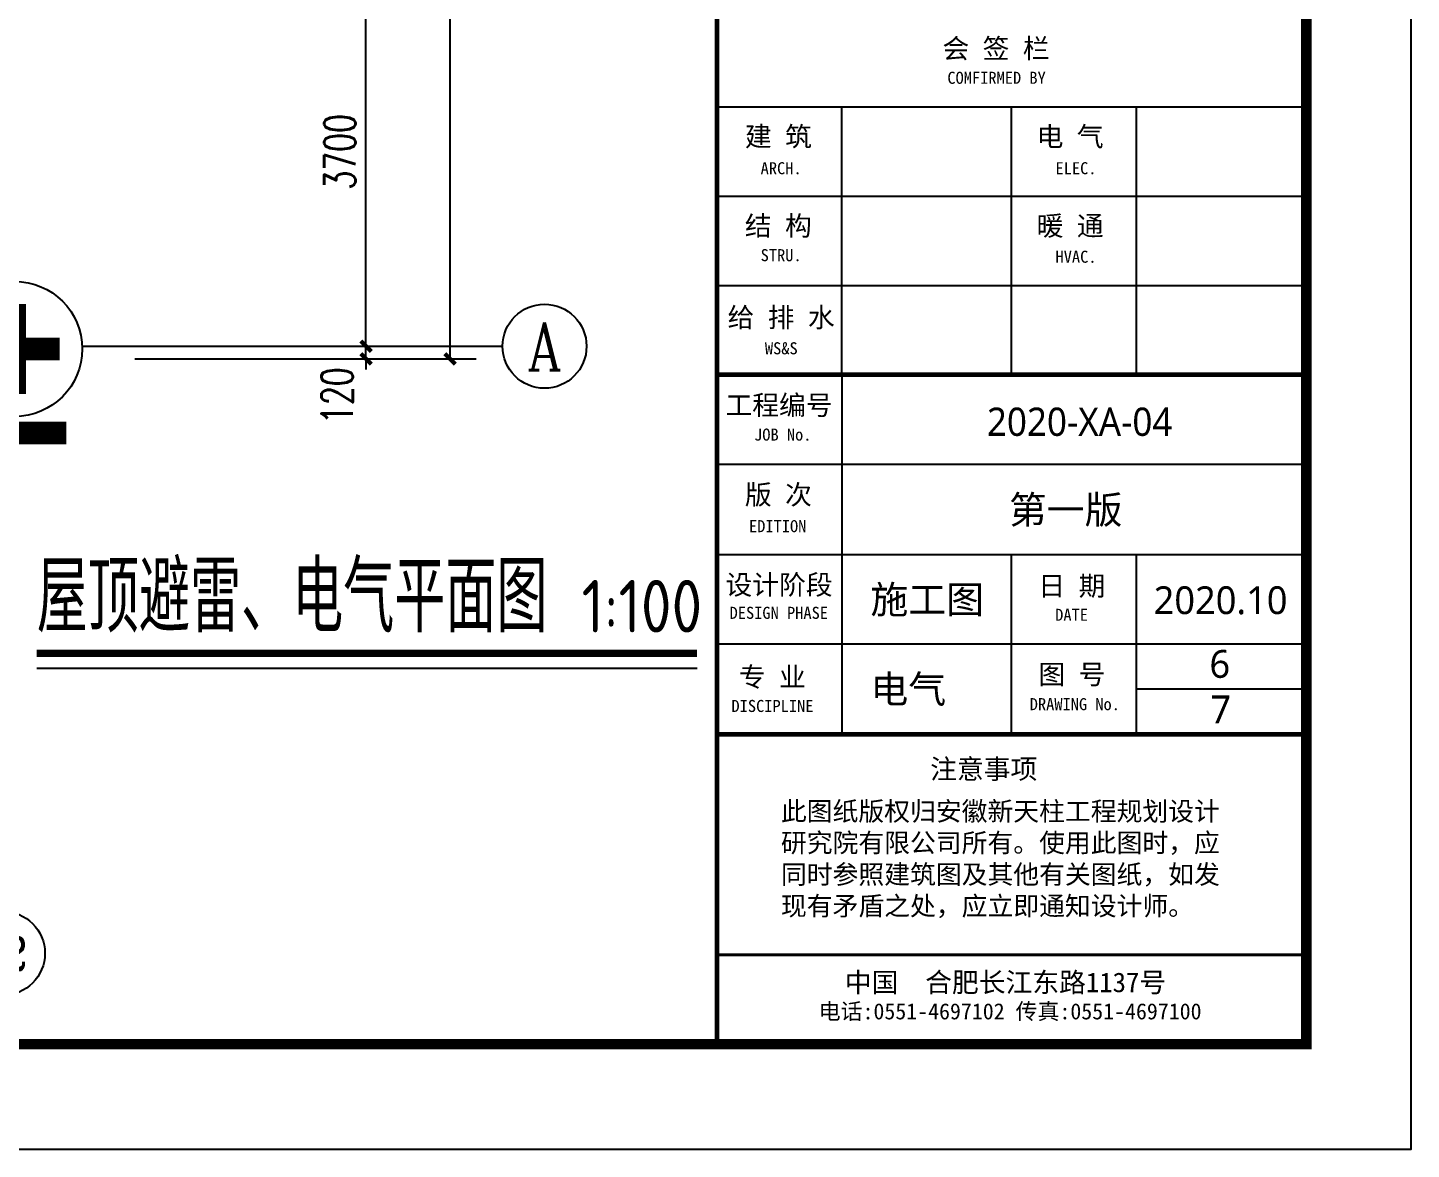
# Model space of a CAD drawing. Extents: x 343352 to 432452, y 769729 to 1078684.
# Drawn here: x 389580 to 402752, y 991835 to 1002510 of the extents above; entities that cross this region are included whole.
import ezdxf
from ezdxf.enums import TextEntityAlignment as Align

# ---------------------------------------------------------------- set-up
doc = ezdxf.new("R2010")
doc.units = 0
doc.header["$LTSCALE"] = 1000
doc.header["$MEASUREMENT"] = 0
for name, color, linetype in [('46', 7, 'Continuous'), ('AXIS', 3, 'Continuous'), ('AXIS_TEXT', 7, 'Continuous'), ('DIM_SYMB', 3, 'Continuous'), ('PUB_TEXT', 7, 'Continuous'), ('PUB_TITLE', 4, 'Continuous'), ('防雷', 6, 'Lighting')]:
    doc.layers.add(name, color=color, linetype=linetype)
doc.styles.add('-黑体', font='msyh.ttf', dxfattribs={"width": 0.8})
doc.styles.add('_TCH_AXIS', font='COMPLEX', dxfattribs={"bigfont": 'GBCBIG'})
doc.styles.add('_TCH_DIM_T3', font='SIMPLEX', dxfattribs={"width": 0.705882, "bigfont": 'GBCBIG'})
doc.styles.add('COMPLEX', font='COMPLEX')
doc.styles.get("Standard").update_dxf_attribs({"font": 'gbenor.shx', "bigfont": 'gbcbig.shx'})
doc.styles.add('TQ', font='')
doc.styles.get('TQ').set_extended_font_data('SimSun')
doc.linetypes.add('Lighting', pattern='A,1,[136,sr.shx,S=0.1,R=0,X=-0.5,Y=0],0', length=1)
doc.dimstyles.new('_TCH_ARCH&&100', dxfattribs={"dimtxt": 297.5, "dimasz": 100, "dimexe": 250, "dimexo": 300, "dimgap": 100, "dimtad": 1, "dimdec": 0, "dimzin": 0, "dimdsep": 46, "dimtxsty": '_TCH_DIM_T3', "dimblk": 'ARCHTICK', "dimcen": 0.09, "dimclrt": 7, "dimazin": 2, "dimtfac": 1, "dimtdec": 0, "dimtix": 1, "dimtmove": 2, "dimatfit": 3, "dimfxl": 0, "dimtolj": 1, "dimtzin": 0, "dimarcsym": 0})

# ---------------------------------------------------------------- blocks, each defined once
blk = doc.blocks.new('ly')
at = {"layer": 'PUB_TEXT', "insert": (-5884, 1715), "char_height": 212, "width": 5144.75, "attachment_point": 1, "style": 'TQ'}
blk.add_mtext('此图纸版权归安徽新天柱工程规划设计研究院有限公司所有。使用此图时，应同时参照建筑图及其他有关图纸，如发现有矛盾之处，应立即通知设计师。', dxfattribs=at)
blk = doc.blocks.new('A$C66C73A9E')
at = {"layer": '防雷', "const_width": 100}
for points in [[(300, 500), (300, 100)], [(100, 300), (500, 300)]]:
    blk.add_lwpolyline(points, dxfattribs=at)
at = {"layer": '防雷', "linetype": 'Continuous'}
blk.add_circle((300, 300), 300, dxfattribs=at)
blk = doc.blocks.new('_ArchTick')
at = {"color": 0, "linetype": 'ByBlock', "const_width": 0.4}
blk.add_lwpolyline([(-0.5, -0.5), (0.5, 0.5)], dxfattribs=at)
blk = doc.blocks.new('*D94')
at = {"layer": 'AXIS', "color": 0, "lineweight": -2}
for p, q in [((392801, 999478), (392801, 999578)), ((390601, 999478), (393051, 999478)), ((392801, 999358), (392801, 999478)), ((390601, 999358), (393051, 999358)), ((392801, 999358), (392801, 999258))]:
    blk.add_line(p, q, dxfattribs=at)
at = {"layer": 'Defpoints', "color": 0}
for p in [(390301, 999478), (392801, 999478), (390301, 999358)]:
    blk.add_point(p, dxfattribs=at)
at = {"layer": 'AXIS', "color": 0, "lineweight": -2, "xscale": 100, "yscale": 100, "zscale": 100}
for p, rotation in [((392801, 999478), 270), ((392801, 999358), 90)]:
    blk.add_blockref('_ArchTick', p, dxfattribs=dict(at, rotation=rotation))
at = {"layer": 'AXIS', "color": 7, "insert": (392526, 999008), "char_height": 297.5, "attachment_point": 5, "rotation": 90, "style": '_TCH_DIM_T3'}
blk.add_mtext('\\A1;120', dxfattribs=at)
blk = doc.blocks.new('*D95')
at = {"layer": 'AXIS', "color": 0, "lineweight": -2}
for p, q in [((390601, 1003178), (393051, 1003178)), ((392801, 999478), (392801, 1003178)), ((390601, 999478), (393051, 999478))]:
    blk.add_line(p, q, dxfattribs=at)
at = {"layer": 'Defpoints', "color": 0}
for p in [(390301, 1003178), (392801, 1003178), (390301, 999478)]:
    blk.add_point(p, dxfattribs=at)
at = {"layer": 'AXIS', "color": 0, "lineweight": -2, "xscale": 100, "yscale": 100, "zscale": 100}
for p, rotation in [((392801, 1003178), 90), ((392801, 999478), 270)]:
    blk.add_blockref('_ArchTick', p, dxfattribs=dict(at, rotation=rotation))
at = {"layer": 'AXIS', "color": 7, "insert": (392552, 1001328), "char_height": 297.5, "attachment_point": 5, "rotation": 90, "style": '_TCH_DIM_T3'}
blk.add_mtext('\\A1;3700', dxfattribs=at)
blk = doc.blocks.new('*D101')
at = {"layer": 'AXIS', "color": 0, "lineweight": -2}
for p, q in [((390601, 1026598), (393851, 1026598)), ((393601, 999358), (393601, 1026598)), ((390601, 999358), (393851, 999358))]:
    blk.add_line(p, q, dxfattribs=at)
at = {"layer": 'Defpoints', "color": 0}
for p in [(390301, 1026598), (393601, 1026598), (390301, 999358)]:
    blk.add_point(p, dxfattribs=at)
at = {"layer": 'AXIS', "color": 0, "lineweight": -2, "xscale": 100, "yscale": 100, "zscale": 100}
for p, rotation in [((393601, 1026598), 90), ((393601, 999358), 270)]:
    blk.add_blockref('_ArchTick', p, dxfattribs=dict(at, rotation=rotation))
at = {"layer": 'AXIS', "color": 7, "insert": (393352, 1012978), "char_height": 297.5, "attachment_point": 5, "rotation": 90, "style": '_TCH_DIM_T3'}
blk.add_mtext('\\A1;27240', dxfattribs=at)
blk = doc.blocks.new('_AXISO')
blk.add_circle((0, 0), 0.5)
at = {"layer": 'AXIS_TEXT', "style": 'COMPLEX', "width": 1.041667}
blk.add_attdef('A', text='', height=0.56, dxfattribs=at).set_placement((-0.25, -0.28), (0.25, -0.28), align=Align.FIT)

msp = doc.modelspace()

# ---------------------------------------------------------------- linework, layer by layer
at = {"layer": 'AXIS'}
msp.add_line((390100.6, 999478.3), (394100.6, 999478.3), dxfattribs=at)
at = {"layer": 'DIM_SYMB', "const_width": 70}
msp.add_lwpolyline([(389667, 996554.7), (395953.3, 996554.7)], dxfattribs=at)
at = {"layer": 'DIM_SYMB'}
msp.add_lwpolyline([(389667, 996414.7), (395953.3, 996414.7)], dxfattribs=at)
at = {"layer": 'PUB_TEXT'}
for p, q in [((401752.5, 992835.2), (401752.5, 993322.6)), ((401754.9, 992834.9), (400974.6, 992834.9))]:
    msp.add_line(p, q, dxfattribs=at)
at = {"layer": 'PUB_TITLE'}
for p, q in [((396142.5, 1001757.1), (401752.5, 1001757.1)), ((397332.1, 999207.1), (397332.1, 1001757.1)), ((398947.1, 999207.1), (398947.1, 1001757.1)), ((400137.1, 999207.1), (400137.1, 1001757.1)), ((396142.5, 1000907.1), (401752.5, 1000907.1)), ((396142.5, 1000057.1), (401752.5, 1000057.1)), ((397332.7, 995785), (397332.7, 999207.1)), ((396142.5, 998357.1), (401752.5, 998357.1)), ((396142.5, 997496.1), (401752.5, 997496.1)), ((398947.1, 995785), (398947.1, 997496.1)), ((400137.1, 995785), (400137.1, 997496.1)), ((396142.5, 996646.1), (401769.7, 996646.1)), ((401752.5, 996215.6), (400137.1, 996215.6))]:
    msp.add_line(p, q, dxfattribs=at)
at = {"layer": 'PUB_TITLE', "lineweight": 40}
for p, q in [((396142.5, 999207.1), (401752.5, 999207.1)), ((396142.5, 993685.2), (401752.5, 993685.2))]:
    msp.add_line(p, q, dxfattribs=at)
at = {"layer": 'PUB_TITLE'}
msp.add_lwpolyline([(343352.5, 991835.2), (402752.5, 991835.2), (402752.5, 1033835.2), (343352.5, 1033835.2)], close=True, dxfattribs=at)
at = {"layer": 'PUB_TITLE', "const_width": 100}
msp.add_lwpolyline([(345852.5, 992835.2), (401752.5, 992835.2), (401752.5, 1032835.2), (345852.5, 1032835.2)], close=True, dxfattribs=at)
at = {"layer": 'PUB_TITLE', "lineweight": 40, "const_width": 42.5}
for points in [[(396142.5, 1032835.2), (396142.5, 992835.2)], [(396142.5, 995785), (401724.9, 995785)]]:
    msp.add_lwpolyline(points, dxfattribs=at)
at = {"layer": 'PUB_TITLE', "const_width": 42.5}
msp.add_lwpolyline([(396142.5, 999207.1), (401752.5, 999207.1)], dxfattribs=at)
at = {"layer": '防雷', "const_width": 214.2, "elevation": 0, "flags": 128}
msp.add_lwpolyline([(388946.8, 998651.9), (389948, 998651.9)], dxfattribs=at)

# ---------------------------------------------------------------- block references
at = {"layer": 'AXIS'}
ref = msp.add_blockref('_AXISO', (394500.6, 999478.3), dxfattribs=dict(at, xscale=800, yscale=800, zscale=800))
ref.add_attrib('A', 'A', dxfattribs={"layer": 'AXIS_TEXT', "height": 452.9, "style": '_TCH_AXIS', "width": 0.848485}).set_placement((394335.9, 999251.8), (394665.3, 999251.8), align=Align.FIT)
ref = msp.add_blockref('_AXISO', (389344.3, 993700.8), dxfattribs=dict(at, xscale=800, yscale=800, zscale=800))
ref.add_attrib('A', '12', dxfattribs={"layer": 'AXIS_TEXT', "height": 313.55, "style": '_TCH_AXIS', "width": 1.071557}).set_placement((389112.4, 993544), (389576.3, 993544), align=Align.FIT)
at = {"layer": 'PUB_TEXT', "xscale": 0.849999999627471, "yscale": 0.8500000000931323, "zscale": 0.85}
msp.add_blockref('ly', (401752.5, 993685.2), dxfattribs=at)
at = {"layer": '防雷', "xscale": 2.142595954239368, "yscale": 2.142595954239368, "zscale": 2.142595952640001}
msp.add_blockref('A$C66C73A9E', (388813.8, 998809.9, 0), dxfattribs=at)

# ---------------------------------------------------------------- texts
at = {"layer": '46', "linetype": 'Continuous', "style": '-黑体', "width": 0.95}
msp.add_text('2020-XA-04', height=269.2, dxfattribs=at).set_placement((398712.1, 998625, 353913.7))
at = {"layer": '46', "linetype": 'Continuous', "style": '-黑体'}
for s, height, p in [('第一版', 264.33, (398921.4, 997789.5)), ('施工图', 264.33, (397603.1, 996935)), ('2020.10', 264.33, (400299.7, 996929)), ('6', 264.3, (400830.7, 996322.4)), ('电气', 264.33, (397603.1, 996082.5)), ('7', 264.3, (400838.7, 995890))]:
    msp.add_text(s, height=height, dxfattribs=at).set_placement(p)
at = {"layer": 'DIM_SYMB', "color": 7}
for s, height, p in [('屋顶避雷、电气平面图', 675.18, (389667, 996754.3)), ('1:100', 500, (394853, 996754.3))]:
    msp.add_text(s, height=height, dxfattribs=at).set_placement(p)
at = {"layer": 'PUB_TEXT', "style": 'TQ'}
for s, height, p in [(' 工程编号', 187, (396095.8, 998824.6)), ('      JOB No.', 114.75, (396027.3, 998580)), ('  版 次', 187, (396153.8, 997972.4)), ('     EDITION', 114.75, (396056.9, 997708.5)), (' 设计阶段', 187, (396095.8, 997114.6)), ('日 期', 187, (399202.1, 997104.1)), ('     DESIGN PHASE', 114.75, (395872.2, 996883.8)), ('         DATE', 114.75, (398659.4, 996864.9)), ('  专 业', 187, (396095.8, 996238)), ('图 号', 187, (399202.1, 996262.1)), ('     DISCIPLINE', 114.75, (395889.9, 995997.3)), ('     DRAWING No.', 114.75, (398729.4, 996014.6)), ('注意事项', 187, (398172.1, 995361.3)), ('  中国  合肥长江东路1137号', 187, (397105.2, 993330.8)), ('电话:0551-4697102 传真:0551-4697100', 153, (397110.5, 993072))]:
    msp.add_text(s, height=height, dxfattribs=at).set_placement(p)
at = {"layer": 'PUB_TEXT', "attachment_point": 1, "style": 'TQ'}
for s, insert, char_height, width in [('会 签 栏', (398288.9, 1002405.7), 187, 2223.6), ('COMFIRMED BY', (398335.7, 1002090.5), 114.75, 2399.55), ('建 筑', (396408, 1001567.7), 187, 2006), ('电 气', (399185.5, 1001567.7), 187, 2006), ('   ARCH.', (396323.7, 1001230.1), 114.75, 2399.55), ('   ELEC.', (399131, 1001230.1), 114.75, 2399.55), ('结 构', (396408, 1000717.7), 187, 2006), ('暖 通', (399185.5, 1000717.7), 187, 2006), ('   STRU.', (396323.7, 1000402.5), 114.75, 2399.55), ('   HVAC.', (399131, 1000387.6), 114.75, 2399.55), ('给 排 水', (396243, 999846.2), 187, 2223.6), ('   WS&S', (396364.3, 999516.1), 114.75, 2441.2)]:
    msp.add_mtext(s, dxfattribs=dict(at, insert=insert, char_height=char_height, width=width))

# ---------------------------------------------------------------- dimensions: what is measured, and where the dimension line sits
at = {"layer": 'AXIS'}
for p1, p2, distance, picture, middle in [((390300.6, 999358.3), (390300.6, 1026598.3), -3300, '*D101', (393351.8, 1012978.3)), ((390300.6, 999478.3), (390300.6, 1003178.3), -2500, '*D95', (392551.8, 1001328.3))]:
    dim = msp.add_aligned_dim(p1=p1, p2=p2, distance=distance, dimstyle='_TCH_ARCH&&100', dxfattribs=at)
    dim.commit()
    dim.dimension.update_dxf_attribs({"geometry": picture, "text_midpoint": middle})
dim = msp.add_linear_dim(base=(392800.6, 999478.3), p1=(390300.6, 999358.3), p2=(390300.6, 999478.3), angle=90, dimstyle='_TCH_ARCH&&100', dxfattribs=at)
dim.commit()
dim.dimension.update_dxf_attribs({"geometry": '*D94', "text_midpoint": (392525.6, 999008.3), "dimtype": 129})

doc.saveas('drawing.dxf')
